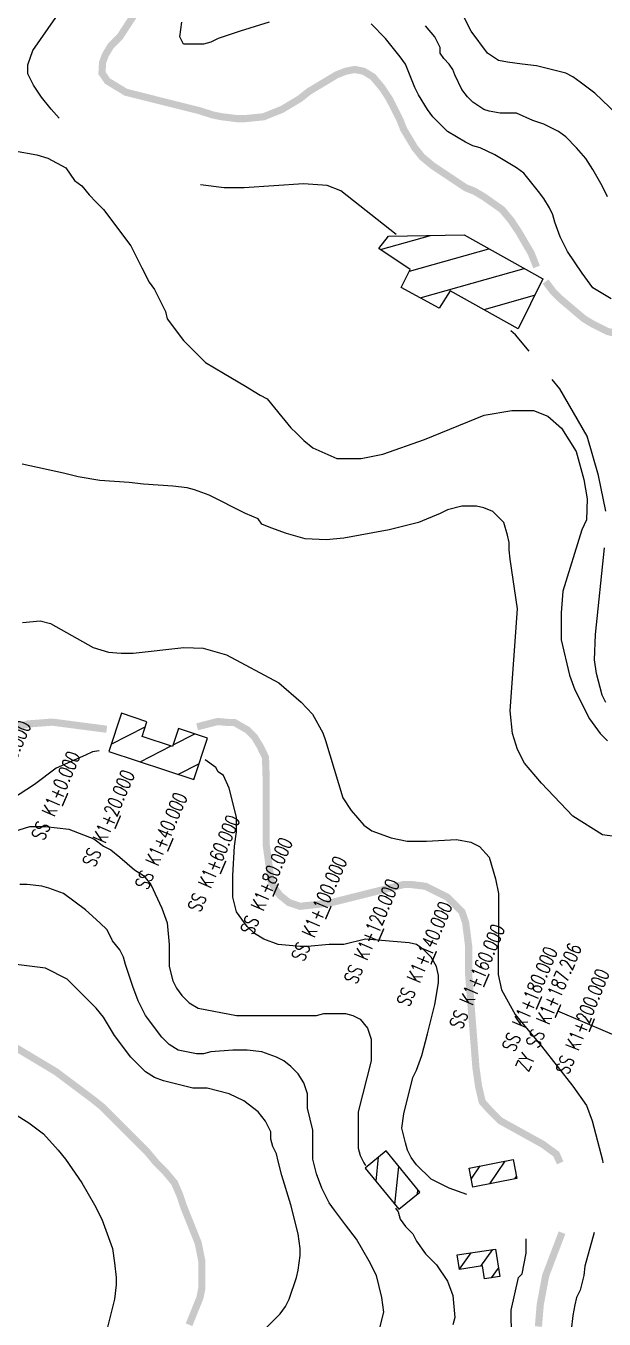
# Model space of a CAD drawing. Extents: x 35515948 to 35520624, y 3302916 to 3308279.
# Drawn here: x 35517785 to 35517986.8, y 3305162 to 3305613.4 of the extents above; entities that cross this region are included whole.
import ezdxf

# ---------------------------------------------------------------- set-up
doc = ezdxf.new("R2010")
doc.units = 0
doc.header["$LTSCALE"] = 10000
doc.header["$MEASUREMENT"] = 0
doc.layers.get('0').update_dxf_attribs({"linetype": 'CONTINUOUS'})
doc.layers.add('2113', color=7, linetype='CONTINUOUS')
doc.layers.add('HY_DX_DGXZ', color=3, linetype='CONTINUOUS')
doc.styles.add('HyStandard', font='txt.shx', dxfattribs={"width": 0.7, "bigfont": 'hztxt.shx'})

msp = doc.modelspace()

# ---------------------------------------------------------------- linework, layer by layer
at = {"linetype": 'Continuous', "lineweight": -3, "transparency": 33554687}
msp.add_line((35518108.78, 3305210.22), (35517970.69, 3305269.5), dxfattribs=at)
at = {"linetype": 'Continuous', "ltscale": 0.005, "transparency": 33554687, "const_width": 0.5}
for points in [[(35517799.65, 3305345.63), (35517797.68, 3305341.04)], [(35517818.03, 3305337.75), (35517816.05, 3305333.15)], [(35517836.41, 3305329.86), (35517834.43, 3305325.26)], [(35517854.78, 3305321.97), (35517852.81, 3305317.37)], [(35517873.16, 3305314.08), (35517871.19, 3305309.48)], [(35517891.54, 3305306.19), (35517889.57, 3305301.6)], [(35517909.92, 3305298.3), (35517907.95, 3305293.71)], [(35517928.3, 3305290.41), (35517926.33, 3305285.82)], [(35517946.68, 3305282.52), (35517944.7, 3305277.93)], [(35517965.05, 3305274.64), (35517963.08, 3305270.04)], [(35517971.68, 3305271.79), (35517969.7, 3305267.2)], [(35517971.68, 3305271.79), (35517969.7, 3305267.2)], [(35517983.44, 3305266.89), (35517981.56, 3305262.26)]]:
    msp.add_lwpolyline(points, dxfattribs=at)
at = {"layer": '2113', "linetype": 'Continuous', "ltscale": 0.005}
for p, q in [((35517908.75, 3305535.31), (35517926.21, 3305540.26)), ((35517918.9, 3305527.79), (35517946.59, 3305535.64)), ((35517922.61, 3305518.45), (35517958.93, 3305528.75)), ((35517944.89, 3305514.37), (35517962.56, 3305519.38)), ((35517814.79, 3305362.7), (35517826.65, 3305368.7)), ((35517836.36, 3305362.41), (35517844, 3305366.28)), ((35517824.84, 3305356.58), (35517835.69, 3305362.07)), ((35517838.28, 3305352.17), (35517845.42, 3305355.79)), ((35517907.21, 3305210.15), (35517908.06, 3305218.5)), ((35517913.82, 3305202.04), (35517915.17, 3305215.29)), ((35517940.4, 3305210.88), (35517943.53, 3305215.5)), ((35517946.9, 3305209.25), (35517952.27, 3305217.19)), ((35517955.65, 3305210.94), (35517956.25, 3305211.83)), ((35517921.63, 3305205.7), (35517921.78, 3305207.18)), ((35517936.3, 3305179.5), (35517940.44, 3305185.16)), ((35517943.74, 3305180.48), (35517948.01, 3305186.33)), ((35517947.47, 3305176.42), (35517949.96, 3305179.82))]:
    msp.add_line(p, q, dxfattribs=at)
for points in [[(35517911.55, 3305540.02), (35517937.97, 3305540.45), (35517965.42, 3305525.12), (35517956.76, 3305507.72), (35517933.12, 3305520.97), (35517929.22, 3305514.82), (35517915.97, 3305522.09), (35517919.17, 3305528.33), (35517908.18, 3305535.69)], [(35517843.66, 3305350.41), (35517848.39, 3305364.83), (35517838.25, 3305368.16), (35517836.19, 3305361.9), (35517825.56, 3305365.39), (35517827.25, 3305370.54), (35517818.32, 3305373.46), (35517813.96, 3305360.15)], [(35517915.15, 3305200.42), (35517922.44, 3305206.37), (35517910.75, 3305220.7), (35517903.46, 3305214.75)], [(35517955.11, 3305217.74), (35517956.4, 3305211.08), (35517940.94, 3305208.1), (35517939.66, 3305214.75)], [(35517948.92, 3305186.48), (35517950.41, 3305176.88), (35517945.02, 3305176.04), (35517944.32, 3305180.58), (35517936.33, 3305179.33), (35517935.54, 3305184.4)]]:
    msp.add_lwpolyline(points, close=True, dxfattribs=at)
at = {"layer": 'HY_DX_DGXZ', "linetype": 'Continuous', "ltscale": 0.005, "const_width": 2.5}
for points, elevation in [([(35517826.08, 3305622.33), (35517817.83, 3305609.62), (35517814.65, 3305606.45), (35517812.74, 3305603.27), (35517811.77, 3305600.62), (35517811.56, 3305596.91), (35517813.47, 3305594.15), (35517819.93, 3305590.23), (35517845.69, 3305583.77), (35517850.21, 3305582.32), (35517853.38, 3305581.69), (35517858.47, 3305581.05), (35517861.64, 3305581.05), (35517867.99, 3305581.69), (35517874.34, 3305584.23), (35517880.69, 3305588.04), (35517883.87, 3305590.58), (35517893.39, 3305596.29), (35517896.56, 3305597.56), (35517899.74, 3305598.19), (35517902.91, 3305597.56), (35517906.09, 3305595.65), (35517909.27, 3305591.85), (35517911.8, 3305588.04), (35517915.62, 3305580.42), (35517916.88, 3305577.24), (35517920.7, 3305570.89), (35517923.23, 3305567.71), (35517927.05, 3305564.54), (35517938.48, 3305556.92), (35517941.65, 3305555.65), (35517944.83, 3305553.75), (35517951.17, 3305549.3), (35517954.35, 3305545.49), (35517956.89, 3305541.68), (35517961.34, 3305534.06), (35517963.25, 3305529.26)], 400), ([(35517966.4, 3305524.17), (35517967.05, 3305523.27), (35517968.95, 3305520.73), (35517971.49, 3305518.19), (35517979.75, 3305511.2), (35517982.92, 3305509.29), (35517988.01, 3305506.75), (35517993.09, 3305505.48), (35518000.7, 3305506.12), (35518005.78, 3305507.39), (35518010.87, 3305507.39), (35518013.41, 3305508.02), (35518021.02, 3305508.02), (35518023.56, 3305507.39), (35518026.1, 3305506.12), (35518031.19, 3305502.31), (35518033.73, 3305499.77), (35518036.27, 3305495.96), (35518038.44, 3305490.95)], 400), ([(35517813.22, 3305367.9), (35517794.17, 3305370.39), (35517785.7, 3305369.75), (35517779.02, 3305367.84), (35517759.41, 3305360.71), (35517749.88, 3305356.9), (35517743.53, 3305353.08), (35517740.35, 3305351.81), (35517734.01, 3305350.54), (35517730.83, 3305350.54), (35517725.75, 3305351.18), (35517721.94, 3305353.72), (35517716.86, 3305360.07), (35517714.32, 3305366.42), (35517713.05, 3305372.77), (35517712.41, 3305377.85), (35517711.78, 3305381.02), (35517711.78, 3305384.2), (35517709.69, 3305389.47), (35517709.27, 3305391.16)], 400), ([(35517971.48, 3305216.54), (35517970.12, 3305219.59), (35517965.39, 3305223.05), (35517950.58, 3305231.24), (35517946.8, 3305235.02), (35517944.27, 3305237.86), (35517943.01, 3305243.21), (35517942.07, 3305249.83), (35517939.55, 3305281.95), (35517939.55, 3305292.03), (35517938.48, 3305300.38), (35517937.2, 3305304.19), (35517932.12, 3305309.27), (35517924.51, 3305313.08), (35517919.42, 3305313.71), (35517916.88, 3305313.71), (35517911.8, 3305312.44), (35517906.73, 3305311.17), (35517891.48, 3305307.36), (35517886.41, 3305306.73), (35517880.69, 3305306.09), (35517876.88, 3305307.36), (35517873.7, 3305309.9), (35517871.8, 3305312.44), (35517870.53, 3305314.98), (35517869.82, 3305320.67), (35517868.87, 3305327.59), (35517868.87, 3305350.59), (35517868.62, 3305358.17), (35517866.72, 3305361.98), (35517864.81, 3305365.15), (35517862.27, 3305367.69), (35517857.83, 3305370.23), (35517855.92, 3305370.23), (35517851.95, 3305370.6), (35517844.76, 3305368.75)], 400), ([(35517841.95, 3305160.04), (35517845.77, 3305169.57), (35517846.4, 3305172.74), (35517846.4, 3305179.09), (35517846.4, 3305182.27), (35517845.13, 3305188.62), (35517840.05, 3305201.32), (35517838.78, 3305205.13), (35517836.88, 3305209.57), (35517833.7, 3305213.38), (35517830.52, 3305216.56), (35517827.35, 3305220.37), (35517811.48, 3305236.24), (35517808.3, 3305238.78), (35517795.6, 3305248.31), (35517773.38, 3305261.64)], 425), ([(35517963.88, 3305159.41), (35517964.51, 3305167.03), (35517966.41, 3305177.19), (35517972.12, 3305192.19)], 400)]:
    msp.add_lwpolyline(points, dxfattribs=dict(at, elevation=elevation))
at = {"layer": 'HY_DX_DGXZ', "linetype": 'Continuous', "ltscale": 0.005}
for points, elevation in [([(35517796.65, 3305581.22), (35517793.86, 3305584.29), (35517790.47, 3305588.54), (35517787.71, 3305592.77), (35517785.7, 3305596.7), (35517785.7, 3305599.77), (35517787.39, 3305604.86), (35517795.45, 3305616.3)], 395), ([(35517869.9, 3305614.71), (35517859.73, 3305611.53), (35517852.12, 3305608.99), (35517849.58, 3305607.72), (35517847.03, 3305607.08), (35517840.05, 3305607.08), (35517838.78, 3305609.62), (35517839.41, 3305614.71)], 405), ([(35517989.27, 3305518.19), (35517982.92, 3305522), (35517979.12, 3305527.08), (35517974.03, 3305534.69), (35517971.49, 3305539.77), (35517969.59, 3305544.85), (35517968.95, 3305547.4), (35517967.69, 3305549.94), (35517965.78, 3305553.11), (35517963.88, 3305555.65), (35517958.8, 3305562), (35517956.26, 3305563.9), (35517948.63, 3305568.35), (35517943.55, 3305570.89), (35517941.02, 3305571.52), (35517938.48, 3305572.79), (35517932.12, 3305576.6), (35517927.05, 3305581.69), (35517925.14, 3305584.23), (35517921.97, 3305589.31), (35517920.7, 3305591.85), (35517917.52, 3305600.1), (35517915.62, 3305602.64), (35517910.53, 3305608.99), (35517905.45, 3305614.07)], 405), ([(35517988.01, 3305553.75), (35517986.1, 3305557.56), (35517982.92, 3305563.27), (35517980.38, 3305567.08), (35517977.21, 3305570.89), (35517973.4, 3305574.7), (35517970.86, 3305576.6), (35517965.78, 3305579.15), (35517961.97, 3305580.42), (35517956.26, 3305582.96), (35517950.54, 3305582.96), (35517946.73, 3305583.59), (35517944.83, 3305584.23), (35517941.02, 3305586.77), (35517939.11, 3305588.67), (35517937.2, 3305591.21), (35517934.66, 3305596.29), (35517934.03, 3305598.19), (35517932.76, 3305600.1), (35517930.85, 3305602), (35517929.59, 3305603.91), (35517929.59, 3305605.81), (35517927.68, 3305609.62), (35517924.51, 3305613.44)], 410), ([(35517998.8, 3305575.33), (35517983.56, 3305589.94), (35517978.48, 3305593.75), (35517975.94, 3305595.65), (35517973.4, 3305596.92), (35517968.32, 3305598.19), (35517963.24, 3305599.46), (35517958.16, 3305600.1), (35517953.08, 3305600.73), (35517949.91, 3305601.37), (35517946.09, 3305603.91), (35517940.38, 3305611.53), (35517937.84, 3305616.61)], 415), ([(35517773.08, 3305571.15), (35517788.77, 3305568.4), (35517792.69, 3305567.23), (35517798.95, 3305563.84), (35517801.95, 3305559.46), (35517804.49, 3305557.56), (35517807.03, 3305554.38), (35517809.57, 3305551.84), (35517812.11, 3305549.3), (35517821.63, 3305536.6), (35517825.45, 3305528.98), (35517827.98, 3305523.9), (35517829.89, 3305521.36), (35517833.7, 3305513.74), (35517834.34, 3305511.2), (35517840.05, 3305503.58), (35517847.67, 3305495.96), (35517854.02, 3305492.15), (35517861.64, 3305487.71), (35517866.72, 3305484.53), (35517869.26, 3305483.26), (35517874.34, 3305476.91), (35517877.52, 3305473.1), (35517879.42, 3305471.19), (35517881.96, 3305468.65), (35517885.13, 3305466.12), (35517893.52, 3305462.37), (35517902.03, 3305462.37), (35517909.6, 3305463.95), (35517924.1, 3305468.99), (35517944.9, 3305477.49), (35517954.55, 3305479.14), (35517962.19, 3305479.14), (35517967.17, 3305477.23), (35517971.94, 3305473), (35517977.02, 3305464.83), (35517979.78, 3305455.08), (35517980.95, 3305448.3), (35517980.63, 3305440.98), (35517979.04, 3305437.52), (35517972.42, 3305416.1), (35517971.79, 3305408.54), (35517971.79, 3305399.09), (35517974.67, 3305386.74), (35517976.58, 3305381.66), (35517981.66, 3305371.5), (35517985.47, 3305366.42), (35517988.01, 3305363.88)], 390), ([(35517914.26, 3305540.54), (35517894.88, 3305555.78), (35517890.1, 3305557.69), (35517881.94, 3305558.22), (35517861.17, 3305556.84), (35517854.17, 3305556.84), (35517845.96, 3305557.96)], 395), ([(35517960.61, 3305499.87), (35517955.93, 3305505.54), (35517954.27, 3305506.94)], 395), ([(35517987.41, 3305444.06), (35517984.87, 3305456.46), (35517980.95, 3305470.24), (35517971.41, 3305486.77), (35517968.73, 3305490.02)], 395), ([(35517993.77, 3305330), (35517986.25, 3305331.06), (35517975.86, 3305337.53), (35517964.94, 3305349.08), (35517959.01, 3305356.08), (35517956.57, 3305360.85), (35517954.87, 3305366.46), (35517954.02, 3305374.31), (35517956.57, 3305409.92), (35517954.02, 3305427.31), (35517953.72, 3305430.56), (35517953.72, 3305433.1), (35517953.08, 3305435.63), (35517951.81, 3305440.08), (35517948, 3305443.89), (35517944.83, 3305445.16), (35517942.28, 3305445.79), (35517937.2, 3305445.79), (35517932.12, 3305444.52), (35517929.59, 3305443.25), (35517921.97, 3305440.08), (35517911.8, 3305437.54), (35517895.94, 3305434.62), (35517889.79, 3305433.99), (35517882.47, 3305434.31), (35517876.01, 3305436.21), (35517870.53, 3305438.17), (35517867.35, 3305439.44), (35517866.09, 3305441.35), (35517861.64, 3305443.25), (35517848.94, 3305449.6), (35517843.86, 3305451.51), (35517841.32, 3305452.15), (35517836.24, 3305452.78), (35517826.08, 3305453.42), (35517821, 3305454.05), (35517810.84, 3305454.69), (35517803.22, 3305455.96), (35517798.14, 3305457.23), (35517783.68, 3305460.48)], 390), ([(35517987.37, 3305377.21), (35517986.1, 3305379.75), (35517984.2, 3305387.38), (35517983.45, 3305392.16), (35517983.76, 3305400.98), (35517986.92, 3305431.22)], 395), ([(35517783.79, 3305405.15), (35517789.94, 3305405.69), (35517793.54, 3305404.84), (35517808.48, 3305396.46), (35517813.78, 3305394.77), (35517818.24, 3305394.45), (35517822.48, 3305394.45), (35517840.18, 3305396.46), (35517846.86, 3305396.15), (35517855.02, 3305393.92), (35517873.25, 3305384.06), (35517881.09, 3305377.38), (35517885.02, 3305373.14), (35517888.62, 3305366.68), (35517889.55, 3305363.95), (35517895.62, 3305343.99), (35517898.48, 3305339.54), (35517902.93, 3305334.45), (35517905.79, 3305332.44), (35517912.47, 3305330), (35517918.09, 3305328.83), (35517924.87, 3305328.83), (35517935.26, 3305329.37), (35517940.24, 3305328.52), (35517943.32, 3305326.93), (35517946.71, 3305323.22), (35517948.94, 3305315.69), (35517949.91, 3305310.54), (35517949.91, 3305308), (35517949.91, 3305304.19), (35517949.78, 3305282.3), (35517950.95, 3305277), (35517955.72, 3305268.31), (35517964.94, 3305257.29), (35517975.86, 3305243.29), (35517980.63, 3305236.62), (35517982.64, 3305231.21), (35517986.25, 3305217.54), (35517986.34, 3305216.54)], 395), ([(35517810.57, 3305360.37), (35517808.3, 3305360.07), (35517805.76, 3305358.8), (35517795.6, 3305354.35), (35517787.98, 3305348.64), (35517780.36, 3305343.56)], 405), ([(35517938.92, 3305205.49), (35517932.76, 3305207.67), (35517926.41, 3305210.84), (35517921.33, 3305215.92), (35517919.42, 3305218.46), (35517918.16, 3305221), (35517917.52, 3305223.54), (35517916.25, 3305228.62), (35517916.88, 3305233.7), (35517920.06, 3305246.4), (35517921.33, 3305248.94), (35517923.23, 3305254.02), (35517925.14, 3305261.64), (35517926.41, 3305266.72), (35517927.68, 3305271.8), (35517928.95, 3305279.42), (35517928.95, 3305281.96), (35517928.31, 3305285.14), (35517926.41, 3305288.31), (35517923.87, 3305290.85), (35517921.33, 3305292.76), (35517918.79, 3305293.39), (35517903.55, 3305294.66), (35517895.93, 3305292.76), (35517890.85, 3305292.76), (35517883.23, 3305292.12), (35517880.69, 3305292.12), (35517873.07, 3305292.76), (35517867.99, 3305294.66), (35517864.81, 3305296.57), (35517862.27, 3305299.11), (35517858.47, 3305304.19), (35517857.2, 3305309.27), (35517857.2, 3305311.81), (35517857.2, 3305316.89), (35517857.83, 3305327.05), (35517858.47, 3305332.13), (35517858.47, 3305337.21), (35517855.92, 3305347.37), (35517854.02, 3305351.81), (35517852.12, 3305353.08), (35517851.31, 3305354.59), (35517847.63, 3305357.22)], 405), ([(35517938.92, 3305205.49), (35517932.76, 3305207.67), (35517926.41, 3305210.84), (35517921.33, 3305215.92), (35517919.42, 3305218.46), (35517918.16, 3305221), (35517917.52, 3305223.54), (35517916.25, 3305228.62), (35517916.88, 3305233.7), (35517920.06, 3305246.4), (35517921.33, 3305248.94), (35517923.23, 3305254.02), (35517925.14, 3305261.64), (35517926.41, 3305266.72), (35517927.68, 3305271.8), (35517928.95, 3305279.42), (35517928.95, 3305281.96), (35517928.31, 3305285.14), (35517926.41, 3305288.31), (35517923.87, 3305290.85), (35517921.33, 3305292.76), (35517918.79, 3305293.39), (35517903.55, 3305294.66), (35517895.93, 3305292.76), (35517890.85, 3305292.76), (35517883.23, 3305292.12), (35517880.69, 3305292.12), (35517873.07, 3305292.76), (35517867.99, 3305294.66), (35517864.81, 3305296.57), (35517862.27, 3305299.11), (35517858.47, 3305304.19), (35517857.2, 3305309.27), (35517857.2, 3305311.81), (35517857.2, 3305316.89), (35517857.83, 3305327.05), (35517858.47, 3305332.13), (35517858.47, 3305337.21), (35517855.92, 3305347.37), (35517854.02, 3305351.81), (35517852.12, 3305353.08), (35517851.31, 3305354.59), (35517847.63, 3305357.22)], 405), ([(35517938.92, 3305205.49), (35517932.76, 3305207.67), (35517926.41, 3305210.84), (35517921.33, 3305215.92), (35517919.42, 3305218.46), (35517918.16, 3305221), (35517917.52, 3305223.54), (35517916.25, 3305228.62), (35517916.88, 3305233.7), (35517920.06, 3305246.4), (35517921.33, 3305248.94), (35517923.23, 3305254.02), (35517925.14, 3305261.64), (35517926.41, 3305266.72), (35517927.68, 3305271.8), (35517928.95, 3305279.42), (35517928.95, 3305281.96), (35517928.31, 3305285.14), (35517926.41, 3305288.31), (35517923.87, 3305290.85), (35517921.33, 3305292.76), (35517918.79, 3305293.39), (35517903.55, 3305294.66), (35517895.93, 3305292.76), (35517890.85, 3305292.76), (35517883.23, 3305292.12), (35517880.69, 3305292.12), (35517873.07, 3305292.76), (35517867.99, 3305294.66), (35517864.81, 3305296.57), (35517862.27, 3305299.11), (35517858.47, 3305304.19), (35517857.2, 3305309.27), (35517857.2, 3305311.81), (35517857.2, 3305316.89), (35517857.83, 3305327.05), (35517858.47, 3305332.13), (35517858.47, 3305337.21), (35517855.92, 3305347.37), (35517854.02, 3305351.81), (35517852.12, 3305353.08), (35517851.31, 3305354.59), (35517847.63, 3305357.22)], 405), ([(35517938.92, 3305205.49), (35517932.76, 3305207.67), (35517926.41, 3305210.84), (35517921.33, 3305215.92), (35517919.42, 3305218.46), (35517918.16, 3305221), (35517917.52, 3305223.54), (35517916.25, 3305228.62), (35517916.88, 3305233.7), (35517920.06, 3305246.4), (35517921.33, 3305248.94), (35517923.23, 3305254.02), (35517925.14, 3305261.64), (35517926.41, 3305266.72), (35517927.68, 3305271.8), (35517928.95, 3305279.42), (35517928.95, 3305281.96), (35517928.31, 3305285.14), (35517926.41, 3305288.31), (35517923.87, 3305290.85), (35517921.33, 3305292.76), (35517918.79, 3305293.39), (35517903.55, 3305294.66), (35517895.93, 3305292.76), (35517890.85, 3305292.76), (35517883.23, 3305292.12), (35517880.69, 3305292.12), (35517873.07, 3305292.76), (35517867.99, 3305294.66), (35517864.81, 3305296.57), (35517862.27, 3305299.11), (35517858.47, 3305304.19), (35517857.2, 3305309.27), (35517857.2, 3305311.81), (35517857.2, 3305316.89), (35517857.83, 3305327.05), (35517858.47, 3305332.13), (35517858.47, 3305337.21), (35517855.92, 3305347.37), (35517854.02, 3305351.81), (35517852.12, 3305353.08), (35517851.31, 3305354.59), (35517847.63, 3305357.22)], 405), ([(35517938.92, 3305205.49), (35517932.76, 3305207.67), (35517926.41, 3305210.84), (35517921.33, 3305215.92), (35517919.42, 3305218.46), (35517918.16, 3305221), (35517917.52, 3305223.54), (35517916.25, 3305228.62), (35517916.88, 3305233.7), (35517920.06, 3305246.4), (35517921.33, 3305248.94), (35517923.23, 3305254.02), (35517925.14, 3305261.64), (35517926.41, 3305266.72), (35517927.68, 3305271.8), (35517928.95, 3305279.42), (35517928.95, 3305281.96), (35517928.31, 3305285.14), (35517926.41, 3305288.31), (35517923.87, 3305290.85), (35517921.33, 3305292.76), (35517918.79, 3305293.39), (35517903.55, 3305294.66), (35517895.93, 3305292.76), (35517890.85, 3305292.76), (35517883.23, 3305292.12), (35517880.69, 3305292.12), (35517873.07, 3305292.76), (35517867.99, 3305294.66), (35517864.81, 3305296.57), (35517862.27, 3305299.11), (35517858.47, 3305304.19), (35517857.2, 3305309.27), (35517857.2, 3305311.81), (35517857.2, 3305316.89), (35517857.83, 3305327.05), (35517858.47, 3305332.13), (35517858.47, 3305337.21), (35517855.92, 3305347.37), (35517854.02, 3305351.81), (35517852.12, 3305353.08), (35517851.31, 3305354.59), (35517847.63, 3305357.22)], 405), ([(35517779.23, 3305331.7), (35517786.33, 3305333.92), (35517791.84, 3305333.92), (35517800.01, 3305333.08), (35517808.7, 3305329.68), (35517812.11, 3305327.05), (35517814.65, 3305325.78), (35517817.83, 3305323.24), (35517822.91, 3305318.79), (35517826.08, 3305316.89), (35517828.62, 3305313.71), (35517832.43, 3305305.46), (35517834.34, 3305300.38), (35517834.97, 3305292.76), (35517834.97, 3305285.14), (35517836.24, 3305280.06), (35517837.51, 3305277.52), (35517839.41, 3305274.98), (35517841.95, 3305272.44), (35517845.13, 3305270.53), (35517858.47, 3305267.99), (35517886.41, 3305267.99), (35517888.95, 3305268.63), (35517896.56, 3305268.63), (35517899.1, 3305267.99), (35517901.65, 3305266.72), (35517904.19, 3305263.55), (35517905.45, 3305259.74), (35517905.45, 3305252.12), (35517901.01, 3305234.34), (35517901.01, 3305229.26), (35517901.01, 3305224.18), (35517901.01, 3305221.64), (35517901.65, 3305219.1), (35517902.91, 3305216.56), (35517903.58, 3305215.61)], 410), ([(35517907.36, 3305154.33), (35517909.9, 3305164.49), (35517909.27, 3305169.57), (35517907.36, 3305177.19), (35517904.82, 3305182.27), (35517900.38, 3305189.89), (35517896.56, 3305194.97), (35517892.76, 3305200.05), (35517890.85, 3305202.59), (35517888.31, 3305207.67), (35517886.41, 3305212.75), (35517885.13, 3305217.83), (35517885.13, 3305227.99), (35517883.23, 3305235.61), (35517883.23, 3305240.69), (35517881.96, 3305244.5), (35517880.05, 3305247.67), (35517877.52, 3305250.21), (35517874.98, 3305252.12), (35517872.44, 3305253.39), (35517867.35, 3305255.29), (35517862.27, 3305255.93), (35517857.2, 3305255.93), (35517849.58, 3305255.29), (35517847.03, 3305254.66), (35517844.49, 3305254.66), (35517838.15, 3305255.93), (35517834.97, 3305257.83), (35517832.43, 3305260.37), (35517826.72, 3305267.99), (35517824.17, 3305273.07), (35517822.27, 3305278.15), (35517819.73, 3305285.77), (35517819.09, 3305288.31), (35517817.83, 3305290.85), (35517815.28, 3305294.03), (35517813.38, 3305297.84), (35517810.84, 3305300.38), (35517805.76, 3305304.82), (35517798.14, 3305310.54), (35517793.06, 3305312.44), (35517790.52, 3305313.08), (35517785.44, 3305313.71), (35517782.9, 3305313.71)], 415), ([(35517866.09, 3305156.23), (35517873.7, 3305163.85), (35517875.61, 3305166.39), (35517876.88, 3305168.93), (35517879.42, 3305176.55), (35517880.05, 3305179.09), (35517880.69, 3305184.17), (35517880.69, 3305186.71), (35517880.05, 3305191.79), (35517877.52, 3305201.95), (35517874.34, 3305212.11), (35517873.07, 3305217.19), (35517872.44, 3305219.73), (35517871.16, 3305222.27), (35517870.53, 3305224.81), (35517870.53, 3305227.35), (35517868.62, 3305231.16), (35517866.09, 3305234.34), (35517861.01, 3305238.15), (35517855.92, 3305240.69), (35517848.3, 3305242.59), (35517843.23, 3305242.59), (35517833.06, 3305245.13), (35517829.89, 3305246.4), (35517826.72, 3305248.31), (35517821.63, 3305253.39), (35517815.92, 3305261.01), (35517812.11, 3305267.36), (35517809.57, 3305270.53), (35517799.41, 3305280.69), (35517791.79, 3305284.5), (35517781.63, 3305285.77)], 420), ([(35517780.99, 3305233.7), (35517786.08, 3305230.53), (35517791.16, 3305226.72), (35517796.23, 3305221), (35517798.77, 3305217.83), (35517804.49, 3305209.57), (35517808.94, 3305201.95), (35517811.48, 3305196.87), (35517813.38, 3305191.79), (35517815.28, 3305186.71), (35517815.92, 3305181.63), (35517816.55, 3305176.55), (35517816.55, 3305174.01), (35517815.92, 3305168.93), (35517813.38, 3305158.77)], 430), ([(35517914.05, 3305200.74), (35517914.98, 3305199.41), (35517915.62, 3305196.87), (35517917.52, 3305194.33), (35517920.06, 3305191.79), (35517921.33, 3305189.25), (35517924.51, 3305184.81), (35517928.31, 3305181), (35517932.12, 3305175.28), (35517934.03, 3305170.2), (35517934.66, 3305162.58), (35517934.03, 3305160.04)], 410), ([(35517950.39, 3305126.92), (35517950.54, 3305127.02), (35517954.35, 3305130.83), (35517956.26, 3305134.64), (35517956.89, 3305136.55), (35517957.52, 3305140.36), (35517957.52, 3305144.17), (35517956.89, 3305146.07), (35517954.98, 3305153.69), (35517954.35, 3305161.31), (35517954.35, 3305165.12), (35517956.89, 3305176.55), (35517958.16, 3305177.82), (35517959.64, 3305184.99), (35517959.64, 3305190.04)], 405), ([(35517983.35, 3305192.19), (35517980.1, 3305180.44), (35517979.75, 3305177.19), (35517978.48, 3305172.11), (35517977.21, 3305169.57), (35517976.58, 3305167.03), (35517975.94, 3305163.22), (35517975.3, 3305158.14)], 395)]:
    msp.add_lwpolyline(points, dxfattribs=dict(at, elevation=elevation))

# ---------------------------------------------------------------- texts
at = {"linetype": 'Continuous', "ltscale": 0.005, "transparency": 33554687, "char_height": 5, "attachment_point": 8, "style": 'HyStandard'}
for s, insert, rotation in [('{\\W0.7;SS K0+980.000}', (35517779.36, 3305351.62), 66.7691), ('{\\W0.7;SS K1+0.000}', (35517797.74, 3305343.73), 66.7691), ('{\\W0.7;SS K1+20.000}', (35517816.12, 3305335.84), 66.7691), ('{\\W0.7;SS K1+40.000}', (35517834.5, 3305327.95), 66.7691), ('{\\W0.7;SS K1+60.000}', (35517852.88, 3305320.07), 66.7691), ('{\\W0.7;SS K1+80.000}', (35517871.26, 3305312.18), 66.7691), ('{\\W0.7;SS K1+100.000}', (35517889.64, 3305304.29), 66.7691), ('{\\W0.7;SS K1+120.000}', (35517908.01, 3305296.4), 66.7691), ('{\\W0.7;SS K1+140.000}', (35517926.39, 3305288.51), 66.7691), ('{\\W0.7;SS K1+160.000}', (35517944.77, 3305280.62), 66.7691), ('{\\W0.7;ZY SS K1+187.206}', (35517969.77, 3305269.89), 66.7691), ('{\\W0.7;ZY SS K1+187.206}', (35517969.77, 3305269.89), 66.7691), ('{\\W0.7;SS K1+180.000}', (35517963.15, 3305272.73), 66.7691), ('{\\W0.7;SS K1+200.000}', (35517981.57, 3305264.95), 67.9909)]:
    msp.add_mtext(s, dxfattribs=dict(at, insert=insert, rotation=rotation))

doc.saveas('drawing.dxf')
